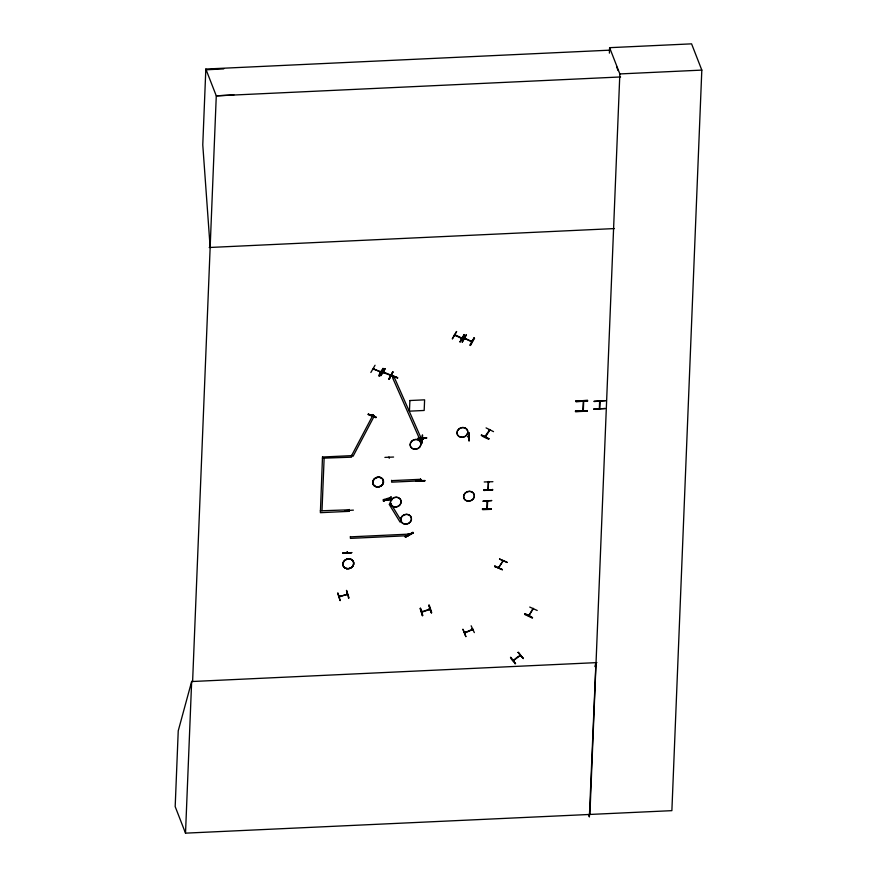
<?xml version="1.0" encoding="UTF-8"?>
<svg xmlns="http://www.w3.org/2000/svg" width="877" height="877" viewBox="0 0 877 877"><rect width="100%" height="100%" fill="white"/><g stroke="black" fill="none" stroke-linecap="round" stroke-linejoin="round"><path stroke-width="1.32" d="M454.966 335.266L454.593 335.069M464.317 338.654L465.161 339.004L465.051 338.226M368.34 414.097L376.134 417.309L368.395 414.251M375.904 417.704L368.23 414.591L368.362 414.032M372.155 415.545L372.012 415.161M372.462 414.536L372.824 415.194L372.286 414.657M393.587 376.595L393.137 377.406L393.883 376.737M610.129 50.153L205.832 69.042L202.773 144.848L210.151 247.457M609.394 53.135L609.614 47.676L691.58 43.85L701.819 70.105L671.881 810.655L185.518 833.15L191.657 681.44L192.611 681.396L216.279 95.845L205.832 69.042M349.276 509.471L349.342 511.335L320.379 512.683L322.506 456.676M322.44 458.211L351.534 457.18L351.469 455.316M408.276 533.819L408.342 535.683L350.416 538.379L350.351 536.527M420.532 478.963L420.598 480.826L391.635 482.175L391.57 480.311M492.512 489.377L492.589 490.035L483.896 490.429L483.83 489.783M488.281 481.528L488.105 489.804L488.577 481.517M492.918 481.703L484.225 481.966M587.086 410.535L587.141 411.16L575.564 411.697L575.498 411.083L587.151 410.732L575.487 411.039M582.832 410.699L583.304 401.271L575.97 401.611L575.904 400.953L587.491 400.449L575.904 400.953M575.575 411.258L587.141 411.116L575.476 411.466M583.709 401.03L583.315 410.71M587.491 400.449L587.557 401.074L583.786 401.249M599.331 408.803L599.638 401.348M599.813 408.781L600.12 401.326M589.903 814.481L619.842 73.931L609.614 47.676M344.793 510.71L353.398 510.129M343.006 552.74L343.071 553.398L351.776 552.609L343.071 553.047M349.331 510.688L348.947 511.324L348.991 510.535M347.259 552.685L347.171 551.611M348.947 511.324L349.32 510.622M347.435 552.313L347.281 552.017M387.382 499.616L387.272 498.432M387.36 499.506L387.568 498.421M389.355 458.145L389.256 457.673M387.722 498.805L387.787 499.43M384.893 457.388L393.587 457.038M391.855 499.857C392.414 498.114 382.547 498.695 383.172 500.219L391.844 499.802M417.989 438.577L426.671 438.083M421.859 443.038L422.626 435.091M420.478 480.662L420.522 479.785M420.368 479.478L420.434 480.497M420.905 479.927L420.774 480.64L420.511 479.862M423.163 438.829L423.394 438.621M424.972 480.475C408.485 481.561 416.959 479.511 424.95 480.914L416.257 481.254L416.191 480.607M469.063 436.757L468.099 436.801M468.932 440.802L469.228 432.745L469.348 440.824L468.778 440.627M482.657 509.011L482.723 509.669L491.416 509.318C489.147 507.597 472.023 510.151 491.35 508.737M483.117 501.337L491.833 500.548L483.041 501.085M487.294 508.879L487.612 501.151M494.869 565.994L502.335 569.721M524.928 614.514L532.339 618.055C531.999 615.621 514.963 609.844 532.591 617.66M525.137 614.163L524.939 614.525M488.873 438.774C479.182 433.019 478.403 434.981 488.61 439.169L488.785 438.555M498.575 567.682L498.421 567.298M529.16 614.777L529.423 614.898M464.613 632.755L464.602 632.229M472.341 628.809L472.802 629.434M520.467 655.579C516.191 656.654 512.343 662.541 513.725 659.526M520.116 655.229L519.864 655.919M487.524 501.48L487.195 501.962M422.275 611.181L422.55 611.971L421.541 611.51M192.6 681.495L191.646 681.539L178.239 730.826L175.181 806.621L185.518 833.15M594.902 666.586L595.943 662.65L589.366 816.947L588.401 814.47M349.287 511.291L349.298 511.379M423.174 438.434L423.47 439.202L422.495 439.103M339.081 596.755L347.533 594.222M338.928 596.371L339.256 597.062L339.914 596.207M372.199 415.654L372.681 414.711M393.444 377.439L393.696 376.321M464.7 632.723L472.692 629.193M471.881 629.554L471.782 629.061M472.648 629.543L472.539 628.809M498.585 567.759L503.113 560.798M498.86 566.772L499.265 567.375L498.739 566.816M503.223 560.546L498.794 567.485M485.77 436.417L485.463 435.858M387.206 499.254L387.919 499.846L387.524 499.101M387.228 499.364L387.612 499.923M387.897 499.747L387.634 499.199M488.796 438.84L481.396 435.025M429.697 608.66L429.982 609.022M422.265 442.962L422.243 435.135M347.511 594.507L346.481 594.222M351.589 455.645L372.944 415.139L374.457 415.698L353.102 456.215L351.589 455.645L322.626 457.005M390.101 374.72L397.785 377.768L390.276 375.071M393.696 376.496L392.984 376.836L393.4 377.505M372.9 415.062L372.396 415.314M370.861 372.484L375.049 365.249M373.624 368.921L380.574 371.947M374.008 369.568L374.008 368.757L373.953 369.502M380.125 371.409L380.169 372.144L380.092 371.486M383.041 368.439C373.668 381.846 382.887 374.435 382.986 368.395M383.117 368.614L379.303 376.025M384.926 368.57L380.706 375.816L385.321 368.768M383.885 372.089L383.797 372.868L384.038 372.33M389.169 379.357L392.852 371.727L388.719 379.007L389.169 379.346L393.039 371.969M452.346 338.752L456.5 331.506M452.422 338.818L456.621 331.583M454.527 335.354C461.116 337.47 461.653 339.552 461.949 337.733M461.357 338.259L461.423 337.513M460.019 341.822L464.196 334.575L460.041 341.997L464.657 334.937L464.152 334.543M462.212 342.085L466.4 334.696M464.985 338.982L464.47 338.401M464.393 338.051L471.607 341.427M471.234 341.23L471.026 341.131M474.018 337.875L474.534 338.27L470.335 345.505L474.084 337.919L469.831 345.11M423.328 438.862L422.571 438.884L423.503 438.895M499.594 558.967L506.994 562.508M494.727 566.553L494.891 565.95M499.539 559.098L507.18 562.223M502.389 569.699L494.738 566.498L502.302 569.48M529.741 607.059L537.206 610.469M532.997 608.495L528.765 615.84L528.634 615.27M533.424 608.506L529.006 615.446M486.077 427.888L493.521 431.637M489.509 429.982L484.904 436.527M485.452 436.91L489.936 430.004M397.588 378.075L389.816 374.874L390.057 375.444M503.036 561.598L502.85 561.192M498.98 567.879L498.465 567.32M472.747 629.533L464.81 632.964M422.626 438.928L422.407 438.083M423.372 439.202L422.352 438.719M468.954 437.031L468.822 436.373M515.139 663.9L515.555 663.637C506.621 650.756 511.412 660.874 515.468 663.418M520.5 655.93L520.313 655.196M429.116 608.857L429.401 609.647L429.894 608.671M519.754 655.952L519.612 655.568M465.84 636.603L462.924 629.182L465.862 636.559M518.263 652.477L523.295 658.55L518.132 652.335M513.473 660.545L520.478 655.415M401.425 520.905L400.065 522.067L389.213 504.385L390.583 503.212M421.859 611.795L429.96 609.087M429.971 609.405L421.859 612.124L421.694 611.379M391.197 497.051L383.435 501.216M409.208 534.455L408.715 534.268M405.262 536.823L412.924 532.405L405.207 536.647L405.492 537.184L413.188 532.898L405.481 537.163M337.623 593.258L340.144 600.635L337.952 592.962M471.135 625.783L474.336 632.613M383.15 371.87L390.769 375.06M421.53 439.081L420.083 440.079L392.753 378.13L394.201 377.121M523.273 658.539L518.186 652.324M431.396 612.804L428.952 605.437M420.072 608.495L422.473 615.873L420.532 608.342M429.357 605.338L428.809 605.273M464.931 633.008L464.547 632.339M339.169 596.733L347.445 594.244M348.509 597.873L349.068 597.95L346.448 590.385M346.766 594.803L346.59 593.992M431.736 612.694L429.302 605.327M339.278 597.007L339.081 596.239M346.645 590.539L348.597 598.092M408.814 533.874L409.252 534.433M206.128 69.809L223.723 68.888M233.874 94.913L216.279 95.845L620.576 76.957M619.842 73.931L701.819 70.105M209.197 247.5L614.448 228.568M575.893 401.381L587.557 401.074L575.959 401.567M594.091 401.184L605.689 400.625L594.08 401.556M391.701 480.64L420.664 479.291M483.896 490.079L492.589 489.629M483.896 490.429L492.578 490.002M349.408 509.8L320.313 510.82M350.482 536.856L408.408 534.148M191.646 681.539L596.897 662.606M471.826 341.866L471.815 341.065M418 438.138L426.704 437.776M468.943 436.735L468.132 436.329M391.855 499.462L383.172 499.868M343.06 552.959L351.754 552.642M408.901 534.696L408.43 533.709M454.648 334.685L462.124 338.182M380.782 372.341L380.936 371.969M466.367 334.839L462.3 342.14M368.373 414.328L376.134 417.309M464.174 338.27L471.859 341.8M454.297 334.937L455.349 335.354M373.503 368.965L380.958 372.045M464.404 338.719L464.317 338.018M383.172 372.582L390.44 375.279M373.295 369.25L373.273 368.548M486.867 508.978L487.163 500.778M429.204 609.625L429.017 609.098M468.088 437.075L467.989 436.527M387.491 499.901L387.053 498.87M391.131 496.941L383.49 501.315M390.703 503.541L401.556 521.234M413.199 532.931L412.892 532.35M393.806 376.77L393.433 376.211M394.321 377.45L421.662 439.41M616.597 66.751L618.088 70.577M465.029 338.27L465.161 339.004M461.258 337.634L461.335 338.292M489.783 429.62L489.914 430.179L489.53 429.489M489.037 430.092L489.169 430.662M484.926 436.351L485.31 437.042M468.735 436.297L468.713 436.735M533.172 608.386L533.523 608.967M532.679 608.989L532.81 609.548M487.48 501.48L487.579 502.028M513.089 659.844L513.297 660.611M422.341 438.007L422.703 439.278M390.002 374.731L390.013 375.411M420.247 480.114L420.598 480.826M471.727 629.171L471.903 629.829M388.939 456.972L388.862 457.684M387.316 498.465L387.919 499.846M422.846 615.49L420.401 608.156M348.838 510.151L348.936 510.699M324.128 458.134L322.002 510.743M347.292 593.861L347.533 594.573L347.182 593.806M339.673 596.064L340.09 596.733M428.875 605.273L431.287 612.87M409.888 400.526L409.449 411.16L424.172 410.469L424.611 399.835L409.888 400.526M593.784 409.055L605.371 408.518L593.773 409.077M465.621 632.613L465.161 631.977L465.621 632.657M488.741 482.602L488.785 482.602M413.977 449.221A5.481 4.813 -21.3 0 0 420.839 442.907A5.481 4.813 -21.3 0 0 411.894 441.131A5.481 4.813 -21.3 0 0 413.977 449.221M413.911 449.046A5.481 4.813 -21.3 0 0 420.774 442.742A5.481 4.813 -21.3 0 0 411.828 440.967A5.481 4.813 -21.3 0 0 413.911 449.046M376.573 486.987A5.481 4.813 -21.3 0 0 383.424 480.673A5.481 4.813 -21.3 0 0 374.479 478.897A5.481 4.813 -21.3 0 0 376.573 486.987M376.507 486.823A5.481 4.813 -21.3 0 0 383.359 480.508A5.481 4.813 -21.3 0 0 374.413 478.732A5.481 4.813 -21.3 0 0 376.507 486.812A5.481 4.813 -21.3 0 0 383.359 480.508A5.481 4.813 -21.3 0 0 374.424 478.732A5.481 4.813 -21.3 0 0 376.507 486.823M394.201 507.027A5.481 4.813 -21.3 0 0 401.063 500.712A5.481 4.813 -21.3 0 0 392.118 498.936A5.481 4.813 -21.3 0 0 394.201 507.027M394.135 506.851A5.481 4.813 -21.3 0 0 400.986 500.537A5.481 4.813 -21.3 0 0 392.052 498.761A5.481 4.813 -21.3 0 0 394.135 506.851M404.538 524.128A5.481 4.813 -21.3 0 0 411.39 517.814A5.481 4.813 -21.3 0 0 402.444 516.038A5.481 4.813 -21.3 0 0 404.538 524.128M404.472 523.964A5.481 4.813 -21.3 0 0 411.324 517.649A5.481 4.813 -21.3 0 0 402.379 515.873A5.481 4.813 -21.3 0 0 404.472 523.964M460.842 437.305A5.481 4.813 -21.3 0 0 467.704 430.991A5.481 4.813 -21.3 0 0 458.759 429.215A5.481 4.813 -21.3 0 0 460.842 437.305M460.776 437.13A5.481 4.813 -21.3 0 0 467.627 430.815A5.481 4.813 -21.3 0 0 458.693 429.039A5.481 4.813 -21.3 0 0 460.776 437.13M346.733 568.702A5.514 4.845 -21.3 0 0 353.628 562.354A5.514 4.845 -21.3 0 0 344.639 560.567A5.514 4.845 -21.3 0 0 346.733 568.702M346.678 568.515A5.492 4.824 -21.3 0 0 353.552 562.19A5.492 4.824 -21.3 0 0 344.584 560.414A5.514 4.845 -21.3 0 0 346.7 568.603A5.514 4.845 -21.3 0 0 353.595 562.256A5.514 4.845 -21.3 0 0 344.595 560.469A5.492 4.824 -21.3 0 0 346.678 568.515M467.441 501.118A5.481 4.813 -21.3 0 0 474.293 494.803A5.481 4.813 -21.3 0 0 465.358 493.027A5.481 4.813 -21.3 0 0 467.441 501.118M467.375 500.942A5.481 4.813 -21.3 0 0 474.227 494.628A5.481 4.813 -21.3 0 0 465.292 492.852A5.481 4.813 -21.3 0 0 467.375 500.942"/></g></svg>
